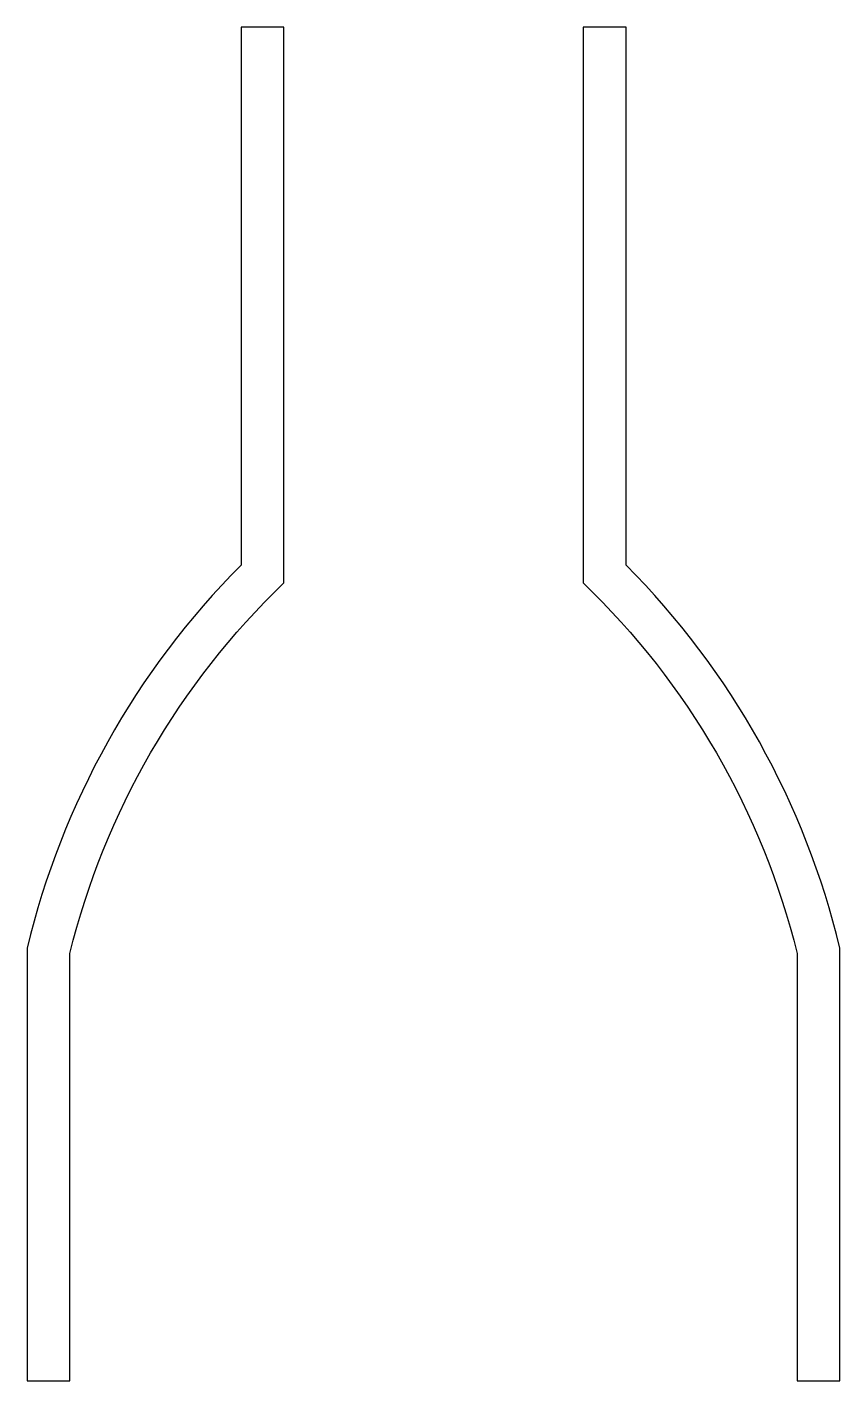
# Model space of a CAD drawing. Header units: millimetres. Extents: x -19 to 76, y -122 to 37.
import ezdxf

# ---------------------------------------------------------------- set-up
doc = ezdxf.new("R2010")
doc.units = ezdxf.units.MM

msp = doc.modelspace()

# ---------------------------------------------------------------- linework, layer by layer
for points in [[(11.29, -28.44), (11.29, 36.56), (6.29, 36.56), (6.29, -26.35, 0.137555), (-18.71, -71.15), (-18.71, -121.75), (-13.71, -121.75), (-13.71, -71.75, -0.141677)], [(71.29, -71.75), (71.29, -121.75), (76.29, -121.75), (76.29, -71.15, 0.137555), (51.29, -26.35), (51.29, 36.56), (46.29, 36.56), (46.29, -28.44, -0.141677)]]:
    msp.add_lwpolyline(points, format="xyb", close=True)

doc.saveas('drawing.dxf')
